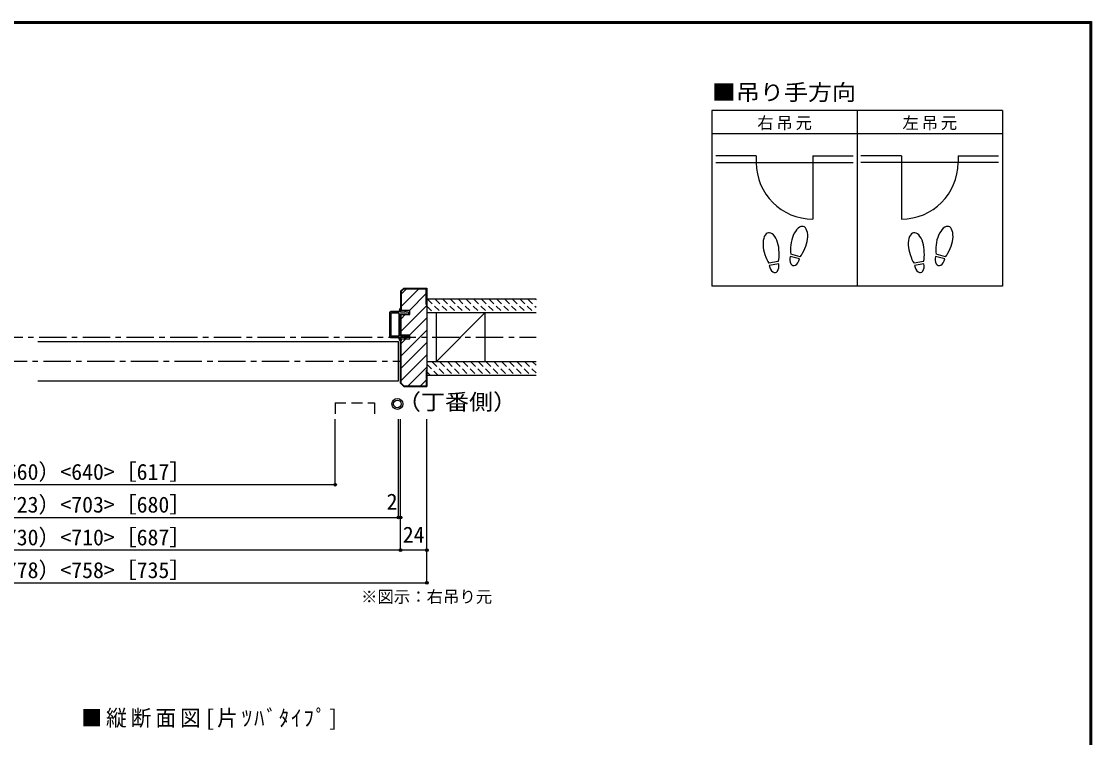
# Model space of a CAD drawing. Units: millimetres at full size, sheet at 1:5; details may follow other scales. Extents: x -973 to 977, y -718 to 696.
# Drawn here: x -3 to 977, y 40 to 696 of the extents above; entities that cross this region are included whole.
import ezdxf
from ezdxf.enums import TextEntityAlignment as Align

# ---------------------------------------------------------------- set-up
doc = ezdxf.new("R2010")
doc.units = ezdxf.units.MM
doc.header["$LTSCALE"] = 5
doc.header["$PDMODE"] = 32
doc.header["$PDSIZE"] = 2.5
for name, pattern in [('CHAIN1', [8, 5, -1, 1, -1]), ('DASHED1', [1.8, 1.2, -0.6]), ('DASHED2', [3, 2, -1])]:
    doc.linetypes.add(name, pattern=pattern)
for name, color, linetype in [('0-0_補助線', 7, 'Continuous'), ('0-1_通り芯', 4, 'CHAIN1'), ('0-3_仕上げ', 7, 'Continuous'), ('0-4_枠', 3, 'Continuous'), ('0-6_扉', 6, 'Continuous'), ('0-7_金物', 7, 'Continuous'), ('0-8_戸当り', 3, 'Continuous'), ('0-A_文字', 7, 'Continuous'), ('0-B_寸法', 7, 'Continuous'), ('0-C_ハッチ', 4, 'DASHED1'), ('F-1_枠', 6, 'Continuous')]:
    doc.layers.add(name, color=color, linetype=linetype)
doc.styles.add('ＭＳ ゴシック', font='')
doc.styles.get('ＭＳ ゴシック').set_extended_font_data('MS Gothic')

# ---------------------------------------------------------------- blocks, each defined once
blk = doc.blocks.new('01')
at = {"layer": '0-0_補助線'}
for p, q in [((-14.5, 0.346), (-14.5, -0.449)), ((-14.3, 0.346), (-14.3, -0.449)), ((-12.045, -0.049), (-14.178, 0.444)), ((-12, 0.146), (-14.133, 0.639)), ((-11.475, 5.146), (-12.298, 4.504)), ((-12.175, 4.146), (-11.475, 4.146)), ((-12.045, -0.049), (-11.993, 0.145)), ((-11.475, 0.146), (-12, 0.146)), ((-11.475, 7.146), (-11.475, 5.146)), ((-11.475, 4.146), (-11.475, 0.146)), ((-10.68, 7.55), (-9.257, 6.508)), ((-9.375, 6.146), (-10.075, 6.146)), ((-10.075, 3.146), (-10.075, 6.146)), ((-10.075, 3.146), (-9.252, 2.504)), ((-9.375, 2.146), (-10.075, 2.146)), ((-10.075, 0.146), (-10.075, 2.146)), ((-10.075, 0.146), (10.075, 0.146)), ((10.075, 3.146), (9.252, 2.504)), ((10.68, 7.55), (9.257, 6.508)), ((9.375, 6.146), (10.075, 6.146)), ((9.375, 2.146), (10.075, 2.146)), ((10.075, 3.146), (10.075, 6.146)), ((10.075, 0.146), (10.075, 2.146)), ((11.475, 7.146), (11.475, 5.146)), ((11.475, 5.146), (12.298, 4.504)), ((12.175, 4.146), (11.475, 4.146)), ((11.475, 4.146), (11.475, 0.146)), ((11.475, 0.146), (12, 0.146)), ((12.045, -0.049), (11.993, 0.145)), ((12, 0.146), (14.133, 0.639)), ((12.045, -0.049), (14.178, 0.444)), ((14.3, 0.346), (14.3, -0.449)), ((14.5, 0.346), (14.5, -0.449)), ((-14.265, -0.741), (-12.235, -1.196)), ((-14.222, -0.546), (-12.191, -1.001)), ((-12, -1.488), (-12, -8.854)), ((-11.8, -1.488), (-11.8, -8.854)), ((-11, -9.654), (11, -9.654)), ((-10.6, -1.554), (-10.6, -8.154)), ((-10.3, -1.254), (10.3, -1.254)), ((-10.3, -8.454), (10.3, -8.454)), ((10.6, -1.554), (10.6, -8.154)), ((11.8, -1.488), (11.8, -8.854)), ((12, -1.488), (12, -8.854)), ((14.222, -0.546), (12.191, -1.001)), ((14.265, -0.741), (12.235, -1.196)), ((11, -9.854), (-11, -9.854))]:
    blk.add_line(p, q, dxfattribs=at)
for centre, radius, start, end in [((-14.2, 0.346), 0.3, 77.00048, 180), ((-14.2, 0.346), 0.1, 77.00048, 180), ((-12.175, 4.346), 0.2, 127.96957, 270), ((-10.975, 7.146), 0.5, 53.78053, 180), ((-9.375, 6.346), 0.2, 270, 53.78053), ((-9.375, 2.346), 0.2, 270, 52.03043), ((9.375, 6.346), 0.2, 126.21947, 270), ((9.375, 2.346), 0.2, 127.96957, 270), ((10.975, 7.146), 0.5, 0, 126.21947), ((12.175, 4.346), 0.2, 270, 52.03043), ((14.2, 0.346), 0.3, 0, 102.99952), ((14.2, 0.346), 0.1, 0, 102.99952), ((-14.2, -0.449), 0.3, 180, 257.3929), ((-14.2, -0.449), 0.1, 180, 257.3929), ((-12.3, -1.488), 0.3, 0, 76.0718), ((-12.3, -1.488), 0.5, 0, 76.0718), ((-11, -8.854), 1, 180, 270), ((-11, -8.854), 0.8, 180, 270), ((-10.3, -1.554), 0.3, 90, 180), ((-10.3, -8.154), 0.3, 180, 270), ((10.3, -1.554), 0.3, 0, 90), ((10.3, -8.154), 0.3, 270, 0), ((11, -8.854), 1, 270, 0), ((11, -8.854), 0.8, 270, 0), ((12.3, -1.488), 0.5, 103.9282, 180), ((12.3, -1.488), 0.3, 103.9282, 180), ((14.2, -0.449), 0.1, 282.6071, 0), ((14.2, -0.449), 0.3, 282.6071, 0)]:
    blk.add_arc(centre, radius, start, end, dxfattribs=at)

msp = doc.modelspace()

# ---------------------------------------------------------------- linework, layer by layer
at = {"layer": '0-1_通り芯'}
for p, q in [((-467, 406.5), (468, 406.5)), ((-343, 384.5), (344, 384.5))]:
    msp.add_line(p, q, dxfattribs=at)
at = {"layer": '0-3_仕上げ', "color": 2}
for p, q in [((468, 441.5), (368, 441.5)), ((468, 429), (368, 429)), ((468, 384), (368, 384)), ((468, 371.5), (368, 371.5))]:
    msp.add_line(p, q, dxfattribs=at)
at = {"layer": '0-3_仕上げ', "color": 3}
for p, q in [((376.572, 429), (376.572, 384)), ((421, 429), (421, 384))]:
    msp.add_line(p, q, dxfattribs=at)
at = {"layer": '0-3_仕上げ'}
msp.add_line((421, 429), (376.572, 384), dxfattribs=at)
at = {"layer": '0-4_枠'}
for p, q in [((346.828, 451.5), (344, 448.672)), ((347.036, 451), (344.5, 448.464)), ((347.036, 451), (367.5, 451)), ((367.5, 436.5), (367.5, 451)), ((344, 448.672), (344, 431)), ((344.5, 448.464), (344.5, 431)), ((367.5, 436.5), (368, 436.5)), ((352.5, 431), (344, 431)), ((344, 408.7), (344, 427.3)), ((344, 427.3), (352.5, 427.3)), ((344.5, 408.7), (344.5, 427.3)), ((352.5, 427.3), (352.5, 431)), ((344, 408.7), (352.5, 408.7)), ((344, 364.328), (344, 405)), ((344, 405), (352.5, 405)), ((344.5, 364.536), (344.5, 405)), ((352.5, 405), (352.5, 408.7)), ((367.5, 376.5), (367.5, 362)), ((367.5, 376.5), (368, 376.5)), ((344.5, 364.536), (347.036, 362)), ((347.036, 362), (367.5, 362))]:
    msp.add_line(p, q, dxfattribs=at)
for points in [[(346.828, 451.5), (368, 451.5), (368, 361.5)], [(344, 364.328), (346.828, 361.5), (368, 361.5)]]:
    msp.add_lwpolyline(points, dxfattribs=at)
at = {"layer": '0-6_扉'}
for p, q in [((12, 402.5), (342, 402.5)), ((342, 366.5), (342, 402.5)), ((12, 366.5), (342, 366.5))]:
    msp.add_line(p, q, dxfattribs=at)
at = {"layer": '0-6_扉', "linetype": 'DASHED2'}
for p, q in [((284.005, 346.422), (284.005, 331.514)), ((284.005, 346.422), (320.005, 346.422)), ((320.005, 346.422), (320.005, 331.514))]:
    msp.add_line(p, q, dxfattribs=at)
at = {"layer": '0-7_金物'}
for radius in [5, 3.5]:
    msp.add_circle((341.049, 345.471), radius, dxfattribs=at)
at = {"layer": '0-8_戸当り', "color": 2}
for p, q in [((669.586, 572.808), (632.486, 572.808)), ((669.586, 572.808), (669.586, 566.508)), ((721.386, 572.808), (758.486, 572.808)), ((721.386, 572.808), (721.386, 514.708)), ((802.586, 572.808), (765.486, 572.808)), ((802.586, 572.808), (802.586, 514.708)), ((854.386, 572.808), (891.486, 572.808)), ((854.386, 572.808), (854.386, 566.508)), ((632.486, 566.508), (758.486, 566.508)), ((891.486, 566.508), (765.486, 566.508))]:
    msp.add_line(p, q, dxfattribs=at)
at = {"layer": '0-8_戸当り'}
for p, q in [((709.271, 478.206), (700.791, 480.478)), ((709.815, 480.235), (701.334, 482.507)), ((842.271, 478.206), (833.791, 480.478)), ((842.815, 480.235), (834.334, 482.507)), ((689.804, 475.878), (681.158, 474.353)), ((690.169, 473.81), (681.522, 472.285)), ((822.804, 475.878), (814.158, 474.353)), ((823.169, 473.81), (814.522, 472.285))]:
    msp.add_line(p, q, dxfattribs=at)
at = {"layer": '0-8_戸当り', "color": 2}
for centre, start, end in [((721.386, 566.508), 180, 270), ((802.586, 566.508), 270, 0)]:
    msp.add_arc(centre, 51.8, start, end, dxfattribs=at)
at = {"layer": '0-8_戸当り'}
for centre, major_axis, ratio, start_param, end_param in [((683.142, 488.377), (-2.445, 13.867), 0.5, 4.3405914, 8.2257792), ((709.06, 494.378), (3.644, 13.601), 0.5, 4.3405914, 8.2257792), ((816.142, 488.377), (-2.445, 13.867), 0.5, 4.3405914, 8.2257792), ((842.06, 494.378), (3.644, 13.601), 0.5, 4.3405914, 8.2257792), ((708.956, 493.989), (4.416, 16.48), 0.4, 1.8506333, 2.4428768), ((841.956, 493.989), (4.416, 16.48), 0.4, 1.8506333, 2.4428768), ((683.212, 487.981), (-2.963, 16.802), 0.4, 1.8506333, 2.4428768), ((683.212, 487.981), (-2.963, 16.802), 0.4, 3.8403085, 4.432552), ((705.031, 479.342), (1.894, 7.067), 0.6, 1.5707963, 4.712389), ((708.956, 493.989), (4.416, 16.48), 0.4, 3.8403085, 4.432552), ((816.212, 487.981), (-2.963, 16.802), 0.4, 1.8506333, 2.4428768), ((816.212, 487.981), (-2.963, 16.802), 0.4, 3.8403085, 4.432552), ((838.031, 479.342), (1.894, 7.067), 0.6, 1.5707963, 4.712389), ((841.956, 493.989), (4.416, 16.48), 0.4, 3.8403085, 4.432552), ((685.845, 473.047), (-1.27, 7.205), 0.6, 1.5707963, 4.712389), ((818.845, 473.047), (-1.27, 7.205), 0.6, 1.5707963, 4.712389)]:
    msp.add_ellipse(centre, major_axis=major_axis, ratio=ratio, start_param=start_param, end_param=end_param, dxfattribs=at)
at = {"layer": '0-A_文字', "color": 3}
for p, q in [((628.986, 614.167), (628.986, 453.167)), ((894.986, 614.167), (628.986, 614.167)), ((761.986, 614.167), (761.986, 453.167)), ((628.986, 593.167), (894.986, 593.167))]:
    msp.add_line(p, q, dxfattribs=at)
msp.add_lwpolyline([(894.986, 614.167), (894.986, 453.167), (628.986, 453.167)], dxfattribs=at)
at = {"layer": '0-B_寸法', "color": 4}
for p, q in [((284.005, 271.5), (284.005, 331.5)), ((342, 241.5), (342, 331.5)), ((344, 211.5), (344, 331.5)), ((-333, 271.5), (284.005, 271.5)), ((-343, 241.5), (344, 241.5)), ((368, 211.5), (-367, 211.5))]:
    msp.add_line(p, q, dxfattribs=at)
msp.add_lwpolyline([(-367, 181.5), (368, 181.5), (368, 331.5)], dxfattribs=at)
at = {"layer": '0-B_寸法'}
for p in [(284.005, 271.5), (342, 241.5), (344, 241.5), (344, 211.5), (368, 211.5), (368, 181.5)]:
    msp.add_point(p, dxfattribs=at)
at = {"layer": '0-C_ハッチ', "linetype": 'Continuous'}
for p, q in [((349.402, 451), (344.5, 446.098)), ((360.716, 451), (344.5, 434.784)), ((367.5, 446.47), (352.029, 431)), ((368, 435.657), (344.5, 412.157)), ((348.329, 427.3), (344.5, 423.47)), ((368, 424.342), (352.357, 408.7)), ((368, 413.029), (344.5, 389.529)), ((348.657, 405), (344.5, 400.843)), ((368, 401.716), (344.5, 378.216)), ((368, 390.402), (344.5, 366.902)), ((368, 379.088), (350.912, 362)), ((367.5, 367.275), (362.225, 362))]:
    msp.add_line(p, q, dxfattribs=at)
at = {"layer": '0-C_ハッチ'}
for p, q in [((368.607, 441.5), (381.107, 429)), ((375.678, 441.5), (388.178, 429)), ((382.749, 441.5), (395.249, 429)), ((389.821, 441.5), (402.321, 429)), ((396.892, 441.5), (409.392, 429)), ((403.963, 441.5), (416.463, 429)), ((411.034, 441.5), (423.534, 429)), ((418.105, 441.5), (430.605, 429)), ((425.176, 441.5), (437.676, 429)), ((432.247, 441.5), (444.747, 429)), ((439.318, 441.5), (451.818, 429)), ((446.389, 441.5), (458.889, 429)), ((453.46, 441.5), (465.96, 429)), ((460.531, 441.5), (468, 434.031)), ((467.602, 441.5), (468, 441.102)), ((368, 435.036), (374.036, 429)), ((372.97, 384), (385.47, 371.5)), ((380.041, 384), (392.541, 371.5)), ((387.112, 384), (399.612, 371.5)), ((394.183, 384), (406.683, 371.5)), ((401.255, 384), (413.755, 371.5)), ((408.326, 384), (420.826, 371.5)), ((415.397, 384), (427.897, 371.5)), ((422.468, 384), (434.968, 371.5)), ((429.539, 384), (442.039, 371.5)), ((436.61, 384), (449.11, 371.5)), ((443.681, 384), (456.181, 371.5)), ((450.752, 384), (463.252, 371.5)), ((457.823, 384), (468, 373.823)), ((464.894, 384), (468, 380.894)), ((368, 381.899), (378.399, 371.5)), ((368, 374.828), (371.328, 371.5))]:
    msp.add_line(p, q, dxfattribs=at)
at = {"layer": 'F-1_枠'}
for p, q in [((-973.347, 695.833), (976.653, 695.833)), ((974.986, 695.833), (974.986, -700.833)), ((975.82, 695.833), (975.82, -700.833)), ((976.653, 695.833), (976.653, -700.833)), ((-973.347, 695), (976.653, 695)), ((-973.347, 694.167), (976.653, 694.167))]:
    msp.add_line(p, q, dxfattribs=at)

# ---------------------------------------------------------------- block references
at = {"layer": '0-0_補助線', "xscale": -1, "rotation": 270}
msp.add_blockref('01', (343.854, 418), dxfattribs=at)

# ---------------------------------------------------------------- texts
at = {"layer": '0-A_文字', "style": 'ＭＳ ゴシック', "width": 1.1}
for s, p in [('■吊り手方向', (628.986, 619.167)), ('（丁番側）', (340.682, 335.605))]:
    msp.add_text(s, height=14.66, dxfattribs=at).set_placement(p, align=Align.BOTTOM_LEFT)
at = {"layer": '0-A_文字', "style": 'ＭＳ ゴシック'}
msp.add_text('※図示：右吊り元', height=11, dxfattribs=at).set_placement((307.805, 160.034), align=Align.BOTTOM_LEFT)
at = {"layer": '0-A_文字', "attachment_point": 7, "style": 'ＭＳ ゴシック'}
for s, insert, char_height in [('\\T1.17;右吊元', (670.486, 596.167), 11), ('\\T1.17;左吊元', (803.486, 596.167), 11), ('\\T1.19;\\W0.95;■縦断面図[片ﾂﾊﾞﾀｲﾌﾟ]', (51.653, 47.089), 14.66)]:
    msp.add_mtext(s, dxfattribs=dict(at, insert=insert, char_height=char_height))
at = {"layer": '0-B_寸法', "style": 'ＭＳ ゴシック'}
for s, p in [('有効開口寸法＝730（660）<640>［617］', (-207.347, 271.5)), ('ＤＷ＝793（723）<703>［680］', (-127.347, 241.5)), ('2', (331.227, 244.234)), ('枠内＝800（730）<710>［687］', (-127.347, 211.5)), ('24', (346, 214)), ('枠外＝848（778）<758>［735］', (-127.347, 181.5))]:
    msp.add_text(s, height=14.66, dxfattribs=at).set_placement(p, align=Align.BOTTOM_LEFT)

doc.saveas('drawing.dxf')
